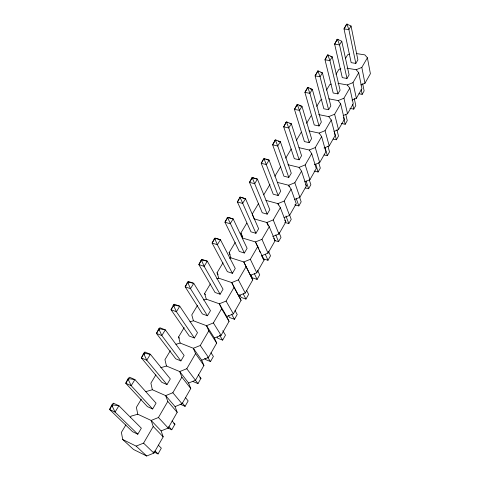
<?xml version="1.0" encoding="UTF-8"?>
<svg xmlns="http://www.w3.org/2000/svg" width="480" height="480" viewBox="0 0 480 480"><rect width="100%" height="100%" fill="white"/><g stroke="black" fill="none" stroke-linecap="round" stroke-linejoin="round"><path stroke-width="0.72" d="M286.35 121.908L283.704 126.84L294.3 158.646L299.154 159.792L301.56 155.7L291.324 123.738L286.35 121.908L283.704 126.84L288.762 127.932L299.154 159.792M307.356 88.446L307.578 87.456L308.346 87.6L312.336 89.364L321.324 122.082L319.044 125.964L314.256 124.962L304.926 92.388L307.578 87.456M317.466 72.03L317.76 70.938L318.522 71.07L322.416 72.882L330.822 105.936L328.602 109.71L323.844 108.774L315.102 75.864L317.76 70.938M327.66 54.87L325.002 59.79L333.186 93L337.908 93.876L340.074 90.198L332.22 56.844L327.66 54.87L325.002 59.79L329.928 60.594L337.908 93.876M337.302 39.228L334.638 44.142L342.288 77.634L346.98 78.45L349.092 74.862L341.76 41.238L337.302 39.228L334.638 44.142L339.528 44.886L341.76 41.238M111.396 405.798L109.602 409.494L132.576 431.706L137.808 434.22L141.354 428.19L118.92 405.75L113.472 403.218L111.996 404.832L111.396 405.798L112.236 406.194L115.056 412.068L137.808 434.22M127.608 379.494L125.76 383.268L147.432 406.62L152.64 408.99L156.072 403.152L134.916 379.584L129.492 377.208L128.184 378.558L127.608 379.494L128.442 379.866L131.184 385.686L152.64 408.99M143.268 354.084L141.366 357.93L161.82 382.332L166.998 384.57L170.322 378.918L150.372 354.306L144.972 352.068L143.826 353.178L143.268 354.084L144.096 354.432L146.766 360.198L166.998 384.57M158.406 329.52L156.456 333.432L175.752 358.806L180.906 360.918L184.128 355.44L165.312 329.862L159.942 327.768L158.94 328.65L158.406 329.52L159.228 329.844L161.826 335.562L180.906 360.918M173.046 305.766L171.048 309.738L189.258 336.012L194.382 337.998L197.502 332.688L179.766 306.216L174.426 304.254L173.562 304.92L173.046 305.766L173.868 306.072L176.394 311.736L194.382 337.998M187.212 282.78L185.178 286.8L202.35 313.908L207.444 315.78L210.474 310.632L193.758 283.338L188.448 281.49L187.212 282.78L188.028 283.062L190.494 288.672L207.444 315.78M200.928 260.52L198.858 264.594L215.046 292.464L220.116 294.228L223.05 289.23L207.3 261.174L202.026 259.446L200.928 260.52L201.738 260.79L204.144 266.346L220.116 294.228M214.212 238.962L212.106 243.078L227.37 271.656L232.41 273.318L235.26 268.464L220.428 239.706L215.178 238.092L214.212 238.962L215.022 239.208L217.362 244.716L232.41 273.318M227.094 218.064L224.958 222.216L239.34 251.448L244.344 253.014L247.116 248.304L233.148 218.898L227.55 217.32L227.094 218.064L227.892 218.298L244.344 253.014M239.58 197.802L237.414 201.99L250.962 231.822L255.936 233.298L258.63 228.72L245.49 198.714L240.024 197.076L239.58 197.802L240.378 198.018L255.936 233.298M251.694 178.146L249.504 182.364L262.254 212.754L267.204 214.14L269.814 209.694L257.46 179.136L252.126 177.444L251.694 178.146L252.486 178.35L267.204 214.14M263.448 159.066L261.24 163.314L273.234 194.214L278.154 195.516L280.692 191.196L269.076 160.128L263.868 158.388L263.448 159.066L264.234 159.258L278.154 195.516M274.866 140.544L272.634 144.816L283.914 176.19L288.798 177.408L291.27 173.202L280.362 141.672L275.268 139.884L274.866 140.544L275.646 140.718L277.728 145.986L288.798 177.408M296.73 105.066L294.462 109.374L304.41 141.576L309.234 142.65L311.574 138.666L301.98 106.314L297.888 104.592L297.114 104.442L296.73 105.066L297.504 105.216L299.49 110.382L309.234 142.65M346.35 24.546L344.022 28.908L351.162 62.652L355.824 63.408L357.882 59.91L351.054 26.034L346.686 24L346.35 24.546L347.094 24.648L348.882 29.586L355.824 63.408M153.654 451.794L158.046 453.936L161.328 448.164L158.262 445.098M168.018 428.034L171.768 429.774L174.942 424.176L172.05 420.948M180.096 404.142L185.07 406.344L188.154 400.908L185.412 397.53M193.026 381.522L197.976 383.61L200.964 378.336L198.378 374.82M204.744 358.362L205.584 359.568L210.498 361.542L213.402 356.424L210.96 352.776M216.984 337.002L217.77 338.25L222.66 340.116L225.486 335.148L222.792 330.75M228.492 315.606L229.614 317.538L234.48 319.302L237.222 314.472L235.038 310.59M239.712 294.762L241.128 297.402L245.964 299.076L248.628 294.378L246.57 290.394M250.734 274.614L252.318 277.83L257.124 279.408L259.716 274.842L257.568 270.318M261.714 255.504L263.208 258.786L267.984 260.28L270.504 255.84L268.476 251.214M274.476 240.462L278.55 241.674L281.004 237.348L279.09 232.626M284.784 222.414L288.834 223.56L291.222 219.348L289.422 214.542M294.822 204.84L298.842 205.92L301.17 201.822L299.478 196.932M305.268 187.896L308.598 188.742L310.866 184.746L309.276 179.784M314.13 171.042L318.102 172.002L320.31 168.108L318.684 162.63M324.072 154.932L327.36 155.688L329.514 151.89L327.99 146.346M333.126 139.074L336.39 139.776L338.49 136.08L336.888 129.762M341.304 123.468L345.198 124.266L347.25 120.654L345.744 114.27M349.92 108.378L353.79 109.128L355.794 105.606L354.234 98.448M358.974 93.768L362.178 94.356L364.128 90.918L362.676 83.694M125.892 424.878L121.398 432.378L122.7 439.506L133.524 449.484L146.694 456L153.9 453.114L163.188 436.842L161.106 430.902L151.146 420.444L137.76 414.222L131.13 416.136L130.386 417.384M161.106 430.902L168.204 428.058L177.192 412.296L175.068 406.59L165.66 395.61L152.346 389.736L145.812 391.644M175.068 406.59L182.052 403.788L190.764 388.518L188.592 383.028L179.718 371.562L166.47 366.024L160.74 367.71M175.92 344.304L180.156 343.05L193.332 348.27L201.708 360.186L203.922 365.46L195.474 380.268L188.592 383.028M201.708 360.186L208.482 357.462L216.678 343.104L214.428 338.028L206.532 325.698L193.422 320.778L189.942 321.816M214.428 338.028L221.106 335.34L229.056 321.408L226.776 316.53L219.324 303.804L206.292 299.172L203.544 299.994M226.776 316.53L233.358 313.878L241.074 300.348L231.738 282.57L218.778 278.202L216.744 278.82M238.764 295.65L245.25 293.034L252.744 279.9L243.786 261.96L230.904 257.85L229.566 258.258M257.874 246.348L250.344 259.308L243.786 261.96L250.404 275.376L256.8 272.796L264.084 260.028L255.486 241.95L242.682 238.08L240.858 233.028L246.774 223.152M264.084 260.028L261.714 255.672L268.02 253.122L275.1 240.72L269.262 226.74L266.844 222.51L254.124 218.868L252.258 214.002L258.696 203.262M272.712 236.52L278.934 234.006L285.816 221.94L280.332 207.69L277.89 203.616L265.944 200.388M284.088 217.614L289.542 215.412L296.238 203.676L291.084 189.174L288.624 185.25L277.458 182.4M294.486 199.5L299.868 197.322L306.384 185.898L301.548 171.168L299.064 167.388L287.97 164.712M304.602 181.866L309.912 179.712L316.254 168.594L311.724 153.654L309.228 150.012L299.01 147.684M314.448 164.7L319.692 162.576L325.872 151.746L321.624 136.602L319.116 133.092L308.964 130.92M324.042 147.984L329.214 145.884L335.238 135.336L331.266 120.006L328.74 116.622L318.66 114.588M334.026 131.436L338.496 129.618L344.364 119.34L340.656 103.848L338.118 100.584L328.818 98.82M343.128 115.566L347.538 113.772L353.256 103.752L349.8 88.104L347.256 84.954L338.016 83.31M351.996 100.092L356.358 98.322L361.932 88.548L358.716 72.756L356.16 69.72L346.98 68.19M360.804 84.942L364.956 83.25L370.398 73.716L367.404 57.798L364.842 54.87L356.424 53.556M122.7 439.506L136.146 446.106L143.562 443.136L153.228 426.498L151.146 420.444L158.442 417.516L167.796 401.418L165.66 395.61L172.842 392.724L181.896 377.142L179.718 371.562L186.786 368.724L195.558 353.628L193.332 348.27L200.292 345.468L208.794 330.84L206.532 325.698L213.384 322.932L221.628 308.748L219.324 303.804L226.08 301.086L234.072 287.322L231.738 282.57L238.392 279.882L246.15 266.532M258.75 249.138L255.486 241.95L261.948 239.334L269.262 226.74M268.242 225.846L266.844 222.51L273.222 219.93L280.332 207.69M278.418 204.978L277.89 203.616L284.178 201.072L291.084 189.174M289.122 186.636L288.624 185.25L294.828 182.736L301.548 171.168M299.064 167.388L305.184 164.904L311.724 153.654M309.228 150.012L315.264 147.558L321.624 136.602M319.116 133.092L325.068 130.674L331.266 120.006M328.74 116.622L334.62 114.234L340.656 103.848M338.118 100.584L343.92 98.22L349.8 88.104M347.256 84.954L352.986 82.62L358.716 72.756M356.16 69.72L361.818 67.416L367.404 57.798M141.288 399.192L136.386 407.364L137.76 414.222M155.844 374.904L150.9 383.154L152.346 389.736M170.34 350.706L164.952 359.694L166.47 366.024M180.156 343.05L178.578 336.96L184.17 327.624M197.46 305.448L191.79 314.91L193.422 320.778M206.292 299.172L204.606 293.52L210.372 283.902M218.778 278.202L217.044 272.766L223.02 262.8M230.904 257.85L229.122 252.606L235.218 242.442M263.712 194.886L269.97 184.44M274.884 176.244L280.554 166.782M285.72 158.16L291.24 148.95M296.346 140.43L301.278 132.204M306.618 123.288L311.052 115.89M316.746 106.386L320.568 100.002L321.918 99.57M326.496 90.114L329.85 84.516L331.182 84.09M335.988 74.274L338.898 69.42L340.866 68.784M345.45 58.482L347.718 54.702L349.668 54.066M351.054 26.034L348.882 29.586L344.022 28.908L346.206 25.362M111.54 406.356L109.602 409.494L115.056 412.068L118.92 405.75L111.996 404.832M112.314 405.102L113.472 403.218M128.37 379.026L125.76 383.268L131.184 385.686L134.916 379.584L128.184 378.558M144.972 352.068L141.366 357.93L146.766 360.198L150.372 354.306L143.826 353.178M159.168 329.028L156.456 333.432L161.826 335.562L165.312 329.862L158.94 328.65M172.548 307.302L171.048 309.738L176.394 311.736L179.766 306.216L173.562 304.92M173.304 306.078L174.426 304.254M186.99 283.854L185.178 286.8L190.494 288.672L193.758 283.338L187.716 281.958M187.722 282.672L188.448 281.49M202.026 259.446L198.858 264.594L204.144 266.346L207.3 261.174L201.414 259.728M214.41 239.334L212.106 243.078L217.362 244.716L220.428 239.706L214.686 238.194M226.818 219.198L224.958 222.216L230.178 223.758L233.148 218.898L228.354 217.554L227.892 218.298M239.22 199.062L237.414 201.99L242.604 203.43L245.49 198.714L240.024 197.076M263.184 160.158L261.24 163.314L266.364 164.568L269.076 160.128L265.878 159.36M296.958 105.318L294.462 109.374L299.49 110.382L301.98 106.314L299.112 105.744M307.008 89.01L304.926 92.388L309.918 93.33L319.044 125.964M317.124 72.576L315.102 75.864L320.058 76.74L328.602 109.71M112.236 406.194L112.83 405.222M128.442 379.866L129.018 378.93M144.096 354.432L144.654 353.526M159.228 329.844L159.768 328.974M173.868 306.072L174.39 305.226M188.028 283.062L188.532 282.246M201.738 260.79L202.23 259.992M215.022 239.208L215.496 238.44M240.378 198.018L240.822 197.298M252.486 178.35L252.918 177.648M264.234 159.258L264.654 158.574M275.646 140.718L276.054 140.058M289.878 123.432L291.324 123.738L288.762 127.932L286.728 122.712L287.124 122.07M297.504 105.216L297.888 104.592M310.2 88.974L312.336 89.364L309.918 93.33L307.974 88.206L308.346 87.6M321 72.642L322.416 72.882L320.058 76.74L318.156 71.664L318.522 71.07M330.816 56.622L332.22 56.844L329.928 60.594L328.062 55.566L328.416 54.99M346.98 78.45L339.528 44.886L337.71 39.9L338.052 39.342M347.094 24.648L347.43 24.102M336.954 39.786L337.71 39.9M327.306 55.446L328.062 55.566M227.55 217.32L227.934 217.386M317.394 71.532L318.156 71.664M307.206 88.062L307.974 88.206M285.954 122.55L286.728 122.712M278.184 141.18L280.362 141.672L277.728 145.986L272.634 144.816L275.274 140.52L275.268 139.884M252.948 177.978L257.46 179.136L254.664 183.708L249.504 182.364L252.306 177.81L252.126 177.444M199.734 377.82L200.964 378.336M173.694 423.6L174.942 424.176M136.146 446.106L146.694 456M143.562 443.136L153.9 453.114M154.944 450.912L158.046 453.936M153.228 426.498L163.188 436.842M158.442 417.516L168.204 428.058M168.828 426.582L171.768 429.774M167.796 401.418L177.192 412.296M172.842 392.724L182.052 403.788M182.292 402.996L185.07 406.344M181.896 377.142L190.764 388.518M186.786 368.724L197.976 383.61M178.578 336.96L179.442 338.16M195.558 353.628L203.922 365.46M207.612 357.318L210.498 361.542M200.292 345.468L208.482 357.462M305.568 184.644L306.384 185.898M208.794 330.84L216.678 343.104M219.54 335.13L222.66 340.116M213.384 322.932L221.106 335.34M204.606 293.52L205.38 294.804M284.784 220.206L285.816 221.94M221.628 308.748L229.056 321.408M231.534 314.16L234.48 319.302M273.738 238.32L275.1 240.72M226.08 301.086L233.358 313.878M217.044 272.766L218.088 274.638M234.072 287.322L241.074 300.348M243.18 293.79L245.964 299.076M238.392 279.882L245.25 293.034M250.404 275.376L252.744 279.9M229.122 252.606L230.106 254.532M254.322 273.618L257.124 279.408M250.344 259.308L256.8 272.796M240.858 233.028L242.712 236.952M259.344 250.446L260.232 252.402M265.338 254.358L267.984 260.28M261.948 239.334L268.02 253.122M275.778 234.954L278.55 241.674M273.222 219.93L278.934 234.006M285.966 216.03L288.834 223.56M284.178 201.072L289.542 215.412M296.148 198.264L298.842 205.92M294.828 182.736L299.868 197.322M306.06 180.966L308.598 188.742M305.184 164.904L309.912 179.712M315.72 164.118L318.102 172.002M315.264 147.558L319.692 162.576M325.038 147.39L327.36 155.688M325.068 130.674L329.214 145.884M334.218 131.382L336.39 139.776M334.62 114.234L338.496 129.618M343.5 117.192L345.198 124.266M343.92 98.22L347.538 113.772M352.68 104.124L353.79 109.128M352.986 82.62L356.358 98.322M361.14 89.31L362.178 94.356M361.818 67.416L364.956 83.25"/></g></svg>
